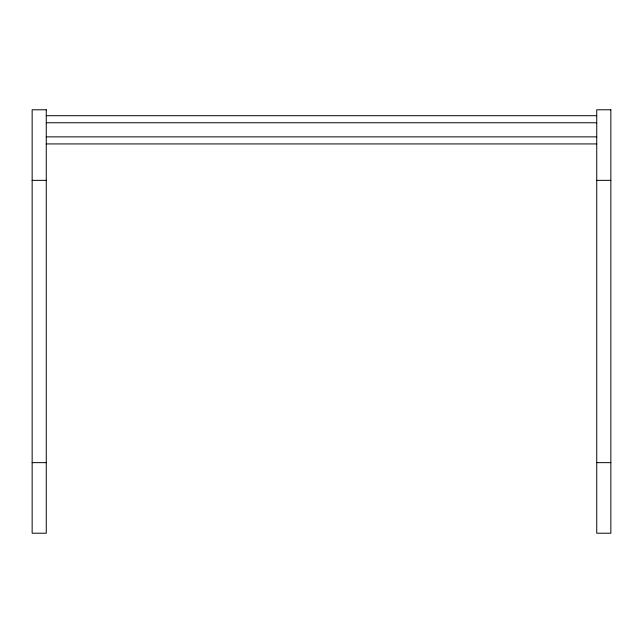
<?xml version="1.0" encoding="UTF-8"?>
<svg xmlns="http://www.w3.org/2000/svg" width="643" height="643" viewBox="0 0 643 643"><rect width="100%" height="100%" fill="white"/><g stroke="black" fill="none" stroke-linecap="round" stroke-linejoin="round"><path stroke-width="0.96" d="M46.264 115.7L596.736 115.7M46.264 122.757L596.736 122.757M46.264 136.871L596.736 136.871M46.264 143.928L596.736 143.928M32.15 180.353L46.264 180.353M596.736 180.353L610.85 180.353M32.15 462.647L46.264 462.647M596.736 462.647L610.85 462.647M46.264 109.784L32.15 109.784L32.15 533.216L46.264 533.216L46.264 109.784M610.85 109.784L596.736 109.784L596.736 533.216L610.85 533.216L610.85 109.784"/></g></svg>
